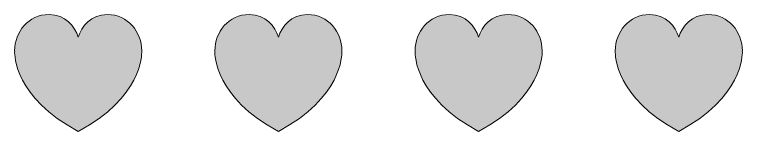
# Model space of a CAD drawing. Header units: inches. Extents: x -3845 to 7993, y -1141 to 4049.
# Drawn here: x -3845 to -180, y -868 to -279 of the extents above; entities that cross this region are included whole.
import ezdxf

# ---------------------------------------------------------------- set-up
doc = ezdxf.new("R2010")
doc.units = ezdxf.units.IN
doc.header["$MEASUREMENT"] = 0
doc.layers.add('2', color=7, linetype='Continuous')

msp = doc.modelspace()

# ---------------------------------------------------------------- hatches: boundary and pattern name
at = {"layer": '2', "true_color": 0xde242d}
h = msp.add_hatch(color=242, dxfattribs=at)
h.dxf.hatch_style = 2
edge = h.paths.add_edge_path()
edge.add_spline(control_points=[(-500.4251, -868.334), (-500.4251, -868.334), (-500.4251, -868.3805), (-500.4251, -868.3805), (-500.4412, -868.3731), (-500.4569, -868.3644), (-500.4729, -868.3574), (-500.4891, -868.3644), (-500.5047, -868.3731), (-500.5208, -868.3805), (-500.5365, -868.3731), (-500.5526, -868.3644), (-500.5687, -868.3574), (-500.5843, -868.3644), (-500.6005, -868.3731), (-500.6161, -868.3805), (-500.6161, -868.3805), (-500.6161, -868.334), (-500.6161, -868.334), (-820.4903, -695.8197), (-821.0081, -484.163), (-820.4517, -463.3634), (-820.4554, -462.855), (-820.4899, -462.3539), (-820.4899, -461.8441), (-820.4899, -366.2388), (-751.346, -278.6997), (-647.3816, -278.6997), (-564.7677, -278.6997), (-516.8624, -338.0725), (-500.5208, -393.6463), (-500.5208, -393.6463), (-500.5208, -393.6463), (-500.5208, -393.6463), (-484.1792, -338.0725), (-436.2734, -278.6997), (-353.6597, -278.6997), (-249.6957, -278.6997), (-180.5513, -366.2388), (-180.5513, -461.8441), (-180.5513, -462.3539), (-180.5858, -462.855), (-180.5896, -463.3634), (-180.0331, -484.163), (-180.5508, -695.8197), (-500.4251, -868.334)], knot_values=[0, 0, 0, 0, 1, 1, 1, 2, 2, 2, 3, 3, 3, 4, 4, 4, 5, 5, 5, 6, 6, 6, 7, 7, 7, 8, 8, 8, 9, 9, 9, 10, 10, 10, 11, 11, 11, 12, 12, 12, 13, 13, 13, 14, 14, 14, 15, 15, 15, 15], degree=3, periodic=1)
edge = h.paths.add_edge_path()
edge.add_spline(control_points=[(-1188.6773, -463.3634), (-1188.6735, -462.855), (-1188.639, -462.3539), (-1188.639, -461.8441), (-1188.639, -366.2388), (-1257.7834, -278.6997), (-1361.7474, -278.6997), (-1444.3611, -278.6997), (-1492.2669, -338.0725), (-1508.6085, -393.6463), (-1508.6085, -393.6463), (-1508.6085, -393.6463), (-1508.6085, -393.6463), (-1524.9501, -338.0725), (-1572.8555, -278.6997), (-1655.4693, -278.6997), (-1759.4337, -278.6997), (-1828.5776, -366.2388), (-1828.5776, -461.8441), (-1828.5776, -462.3539), (-1828.5431, -462.855), (-1828.5394, -463.3634), (-1829.0958, -484.163), (-1828.5781, -695.8197), (-1508.7038, -868.334), (-1508.7038, -868.334), (-1508.7038, -868.3805), (-1508.7038, -868.3805), (-1508.6882, -868.3731), (-1508.672, -868.3644), (-1508.6564, -868.3574), (-1508.6403, -868.3644), (-1508.6242, -868.3731), (-1508.6085, -868.3805), (-1508.5924, -868.3731), (-1508.5768, -868.3644), (-1508.5606, -868.3574), (-1508.5446, -868.3644), (-1508.5289, -868.3731), (-1508.5128, -868.3805), (-1508.5128, -868.3805), (-1508.5128, -868.334), (-1508.5128, -868.334), (-1188.6386, -695.8197), (-1188.1208, -484.163), (-1188.6773, -463.3634)], knot_values=[0, 0, 0, 0, 1, 1, 1, 2, 2, 2, 3, 3, 3, 4, 4, 4, 5, 5, 5, 6, 6, 6, 7, 7, 7, 8, 8, 8, 9, 9, 9, 10, 10, 10, 11, 11, 11, 12, 12, 12, 13, 13, 13, 14, 14, 14, 15, 15, 15, 15], degree=3, periodic=1)
edge = h.paths.add_edge_path()
edge.add_spline(control_points=[(-2196.765, -463.3634), (-2196.7612, -462.855), (-2196.7267, -462.3539), (-2196.7267, -461.8441), (-2196.7267, -366.2388), (-2265.8711, -278.6997), (-2369.8351, -278.6997), (-2452.4489, -278.6997), (-2500.3546, -338.0725), (-2516.6962, -393.6463), (-2516.6962, -393.6463), (-2516.6962, -393.6463), (-2516.6962, -393.6463), (-2533.0379, -338.0725), (-2580.9432, -278.6997), (-2663.5571, -278.6997), (-2767.5214, -278.6997), (-2836.6653, -366.2388), (-2836.6653, -461.8441), (-2836.6653, -462.3539), (-2836.6308, -462.855), (-2836.6272, -463.3634), (-2837.1835, -484.163), (-2836.6658, -695.8197), (-2516.7915, -868.334), (-2516.7915, -868.334), (-2516.7915, -868.3805), (-2516.7915, -868.3805), (-2516.7759, -868.3731), (-2516.7597, -868.3644), (-2516.7441, -868.3574), (-2516.728, -868.3644), (-2516.7119, -868.3731), (-2516.6962, -868.3805), (-2516.6801, -868.3731), (-2516.6645, -868.3644), (-2516.6483, -868.3574), (-2516.6323, -868.3644), (-2516.6167, -868.3731), (-2516.6006, -868.3805), (-2516.6006, -868.3805), (-2516.6006, -868.334), (-2516.6006, -868.334), (-2196.7263, -695.8197), (-2196.2085, -484.163), (-2196.765, -463.3634)], knot_values=[0, 0, 0, 0, 1, 1, 1, 2, 2, 2, 3, 3, 3, 4, 4, 4, 5, 5, 5, 6, 6, 6, 7, 7, 7, 8, 8, 8, 9, 9, 9, 10, 10, 10, 11, 11, 11, 12, 12, 12, 13, 13, 13, 14, 14, 14, 15, 15, 15, 15], degree=3, periodic=1)
edge = h.paths.add_edge_path()
edge.add_spline(control_points=[(-3204.8527, -463.3634), (-3204.849, -462.855), (-3204.8144, -462.3539), (-3204.8144, -461.8441), (-3204.8144, -366.2388), (-3273.9588, -278.6997), (-3377.9228, -278.6997), (-3460.5366, -278.6997), (-3508.4423, -338.0725), (-3524.7839, -393.6463), (-3524.7839, -393.6463), (-3524.7839, -393.6463), (-3524.7839, -393.6463), (-3541.1256, -338.0725), (-3589.0309, -278.6997), (-3671.6448, -278.6997), (-3775.6091, -278.6997), (-3844.753, -366.2388), (-3844.753, -461.8441), (-3844.753, -462.3539), (-3844.7185, -462.855), (-3844.7149, -463.3634), (-3845.2712, -484.163), (-3844.7535, -695.8197), (-3524.8792, -868.334), (-3524.8792, -868.334), (-3524.8792, -868.3805), (-3524.8792, -868.3805), (-3524.8636, -868.3731), (-3524.8474, -868.3644), (-3524.8318, -868.3574), (-3524.8157, -868.3644), (-3524.7996, -868.3731), (-3524.7839, -868.3805), (-3524.7678, -868.3731), (-3524.7523, -868.3644), (-3524.736, -868.3574), (-3524.72, -868.3644), (-3524.7044, -868.3731), (-3524.6883, -868.3805), (-3524.6883, -868.3805), (-3524.6883, -868.334), (-3524.6883, -868.334), (-3204.814, -695.8197), (-3204.2963, -484.163), (-3204.8527, -463.3634)], knot_values=[0, 0, 0, 0, 1, 1, 1, 2, 2, 2, 3, 3, 3, 4, 4, 4, 5, 5, 5, 6, 6, 6, 7, 7, 7, 8, 8, 8, 9, 9, 9, 10, 10, 10, 11, 11, 11, 12, 12, 12, 13, 13, 13, 14, 14, 14, 15, 15, 15, 15], degree=3, periodic=1)

# ---------------------------------------------------------------- linework, layer by layer
at = {"layer": '2', "lineweight": 0}
for points in [[(-3204.8527, -463.3634), (-3204.849, -462.855), (-3204.8144, -462.3539), (-3204.8144, -461.8441), (-3204.8144, -366.2388), (-3273.9588, -278.6997), (-3377.9228, -278.6997), (-3460.5366, -278.6997), (-3508.4423, -338.0725), (-3524.7839, -393.6463), (-3524.7839, -393.6463), (-3524.7839, -393.6463), (-3524.7839, -393.6463), (-3541.1256, -338.0725), (-3589.0309, -278.6997), (-3671.6448, -278.6997), (-3775.6091, -278.6997), (-3844.753, -366.2388), (-3844.753, -461.8441), (-3844.753, -462.3539), (-3844.7185, -462.855), (-3844.7149, -463.3634), (-3845.2712, -484.163), (-3844.7535, -695.8197), (-3524.8792, -868.334), (-3524.8792, -868.334), (-3524.8792, -868.3805), (-3524.8792, -868.3805), (-3524.8636, -868.3731), (-3524.8474, -868.3644), (-3524.8318, -868.3574), (-3524.8157, -868.3644), (-3524.7996, -868.3731), (-3524.7839, -868.3805), (-3524.7678, -868.3731), (-3524.7523, -868.3644), (-3524.736, -868.3574), (-3524.72, -868.3644), (-3524.7044, -868.3731), (-3524.6883, -868.3805), (-3524.6883, -868.3805), (-3524.6883, -868.334), (-3524.6883, -868.334), (-3204.814, -695.8197), (-3204.2963, -484.163), (-3204.8527, -463.3634)], [(-2196.765, -463.3634), (-2196.7612, -462.855), (-2196.7267, -462.3539), (-2196.7267, -461.8441), (-2196.7267, -366.2388), (-2265.8711, -278.6997), (-2369.8351, -278.6997), (-2452.4489, -278.6997), (-2500.3546, -338.0725), (-2516.6962, -393.6463), (-2516.6962, -393.6463), (-2516.6962, -393.6463), (-2516.6962, -393.6463), (-2533.0379, -338.0725), (-2580.9432, -278.6997), (-2663.5571, -278.6997), (-2767.5214, -278.6997), (-2836.6653, -366.2388), (-2836.6653, -461.8441), (-2836.6653, -462.3539), (-2836.6308, -462.855), (-2836.6272, -463.3634), (-2837.1835, -484.163), (-2836.6658, -695.8197), (-2516.7915, -868.334), (-2516.7915, -868.334), (-2516.7915, -868.3805), (-2516.7915, -868.3805), (-2516.7759, -868.3731), (-2516.7597, -868.3644), (-2516.7441, -868.3574), (-2516.728, -868.3644), (-2516.7119, -868.3731), (-2516.6962, -868.3805), (-2516.6801, -868.3731), (-2516.6645, -868.3644), (-2516.6483, -868.3574), (-2516.6323, -868.3644), (-2516.6167, -868.3731), (-2516.6006, -868.3805), (-2516.6006, -868.3805), (-2516.6006, -868.334), (-2516.6006, -868.334), (-2196.7263, -695.8197), (-2196.2085, -484.163), (-2196.765, -463.3634)], [(-1188.6773, -463.3634), (-1188.6735, -462.855), (-1188.639, -462.3539), (-1188.639, -461.8441), (-1188.639, -366.2388), (-1257.7834, -278.6997), (-1361.7474, -278.6997), (-1444.3611, -278.6997), (-1492.2669, -338.0725), (-1508.6085, -393.6463), (-1508.6085, -393.6463), (-1508.6085, -393.6463), (-1508.6085, -393.6463), (-1524.9501, -338.0725), (-1572.8555, -278.6997), (-1655.4693, -278.6997), (-1759.4337, -278.6997), (-1828.5776, -366.2388), (-1828.5776, -461.8441), (-1828.5776, -462.3539), (-1828.5431, -462.855), (-1828.5394, -463.3634), (-1829.0958, -484.163), (-1828.5781, -695.8197), (-1508.7038, -868.334), (-1508.7038, -868.334), (-1508.7038, -868.3805), (-1508.7038, -868.3805), (-1508.6882, -868.3731), (-1508.672, -868.3644), (-1508.6564, -868.3574), (-1508.6403, -868.3644), (-1508.6242, -868.3731), (-1508.6085, -868.3805), (-1508.5924, -868.3731), (-1508.5768, -868.3644), (-1508.5606, -868.3574), (-1508.5446, -868.3644), (-1508.5289, -868.3731), (-1508.5128, -868.3805), (-1508.5128, -868.3805), (-1508.5128, -868.334), (-1508.5128, -868.334), (-1188.6386, -695.8197), (-1188.1208, -484.163), (-1188.6773, -463.3634)], [(-500.4251, -868.334), (-500.4251, -868.334), (-500.4251, -868.3805), (-500.4251, -868.3805), (-500.4412, -868.3731), (-500.4569, -868.3644), (-500.4729, -868.3574), (-500.4891, -868.3644), (-500.5047, -868.3731), (-500.5208, -868.3805), (-500.5365, -868.3731), (-500.5526, -868.3644), (-500.5687, -868.3574), (-500.5843, -868.3644), (-500.6005, -868.3731), (-500.6161, -868.3805), (-500.6161, -868.3805), (-500.6161, -868.334), (-500.6161, -868.334), (-820.4903, -695.8197), (-821.0081, -484.163), (-820.4517, -463.3634), (-820.4554, -462.855), (-820.4899, -462.3539), (-820.4899, -461.8441), (-820.4899, -366.2388), (-751.346, -278.6997), (-647.3816, -278.6997), (-564.7677, -278.6997), (-516.8624, -338.0725), (-500.5208, -393.6463), (-500.5208, -393.6463), (-500.5208, -393.6463), (-500.5208, -393.6463), (-484.1792, -338.0725), (-436.2734, -278.6997), (-353.6597, -278.6997), (-249.6957, -278.6997), (-180.5513, -366.2388), (-180.5513, -461.8441), (-180.5513, -462.3539), (-180.5858, -462.855), (-180.5896, -463.3634), (-180.0331, -484.163), (-180.5508, -695.8197), (-500.4251, -868.334)]]:
    msp.add_open_spline(points, degree=3, knots=[0, 0, 0, 0, 1, 1, 1, 2, 2, 2, 3, 3, 3, 4, 4, 4, 5, 5, 5, 6, 6, 6, 7, 7, 7, 8, 8, 8, 9, 9, 9, 10, 10, 10, 11, 11, 11, 12, 12, 12, 13, 13, 13, 14, 14, 14, 15, 15, 15, 15], dxfattribs=at)

doc.saveas('drawing.dxf')
